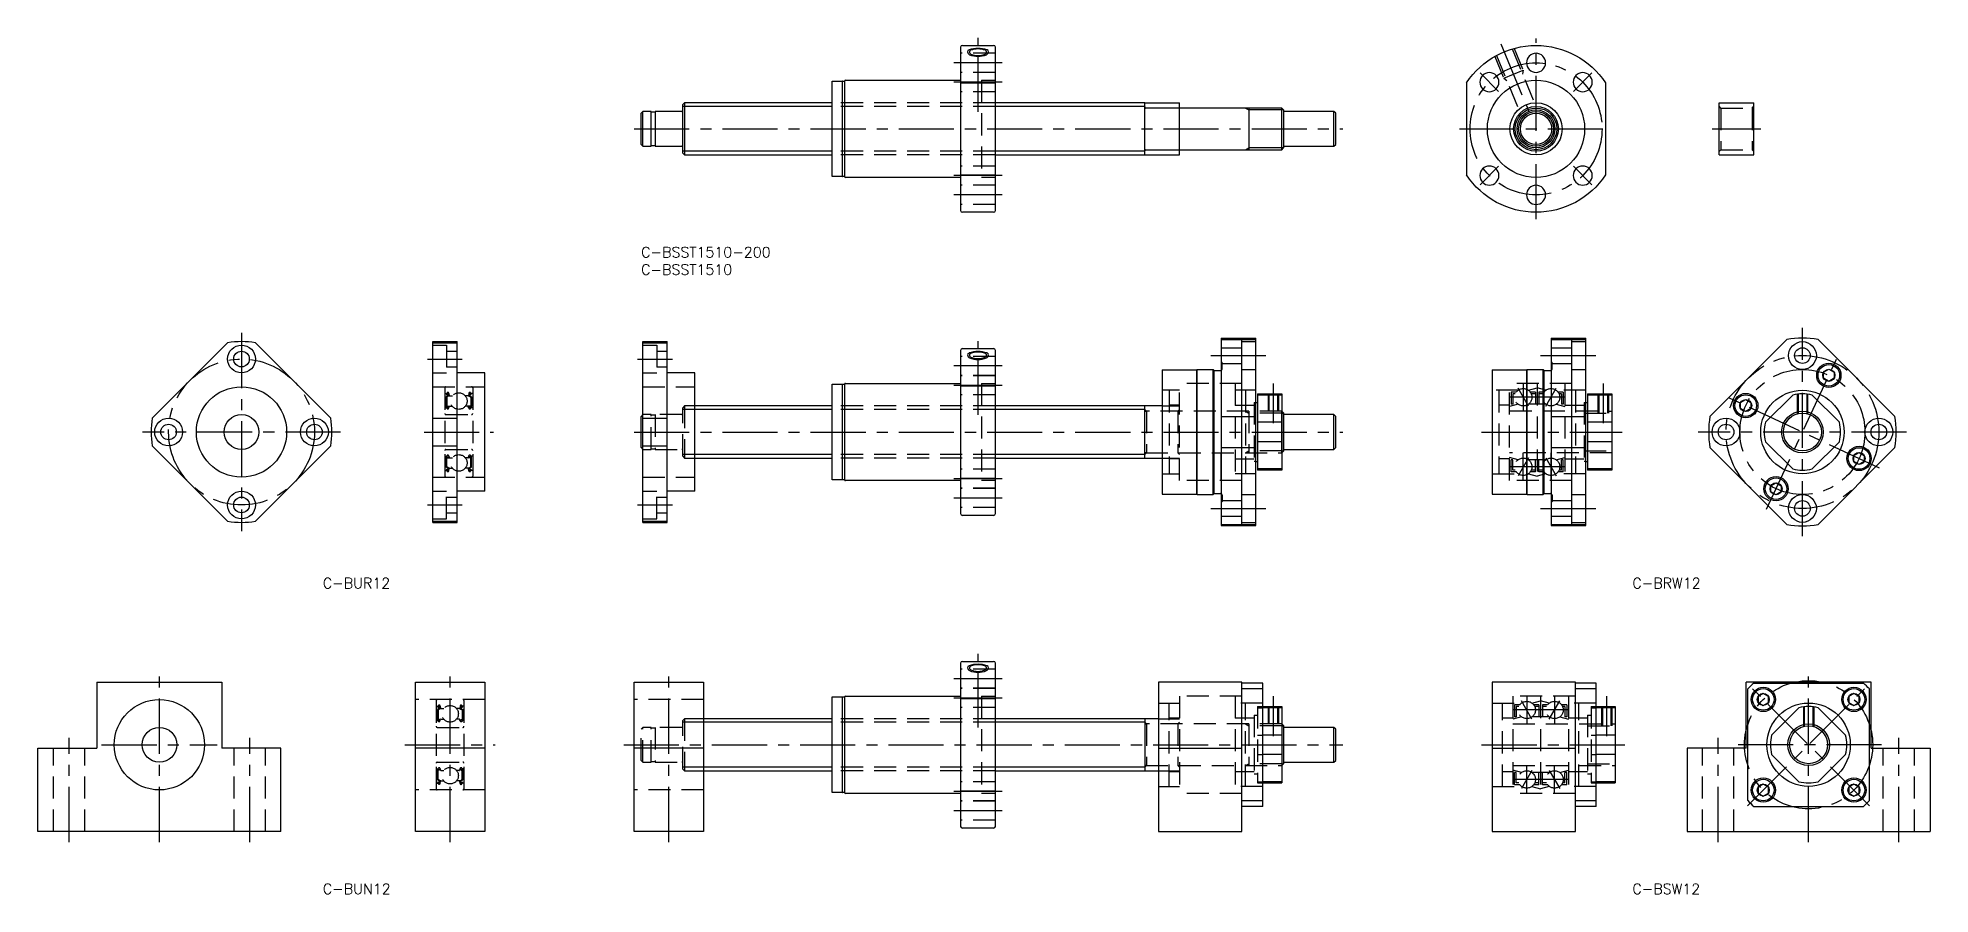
# Model space of a CAD drawing. Extents: x -174 to 371, y -186 to 60.
import ezdxf

# ---------------------------------------------------------------- set-up
doc = ezdxf.new("R2010")
doc.units = 0
doc.header["$LTSCALE"] = 0.5
for name, pattern in [('CENTER', [50.8, 31.75, -6.35, 6.35, -6.35]), ('DASHED', [19.05, 12.7, -6.35]), ('PHANTOM', [63.5, 31.75, -6.35, 6.35, -6.35, 6.35, -6.35])]:
    doc.linetypes.add(name, pattern=pattern)
for name, color, linetype in [('MSM_CENTER', 1, 'CENTER'), ('MSM_CONTINUOUS', 7, 'CONTINUOUS'), ('MSM_DASHED', 4, 'DASHED'), ('MSM_IMAGINARY', 6, 'PHANTOM'), ('MSM_NARROW', 5, 'CONTINUOUS'), ('MSM_PART_NUMBER', 7, 'CONTINUOUS')]:
    doc.layers.add(name, color=color, linetype=linetype)
doc.styles.get("Standard").update_dxf_attribs({"font": 'txt.shx', "height": 3, "bigfont": 'bigfont.shx'})

# ---------------------------------------------------------------- blocks, each defined once
blk = doc.blocks.new('*U49')
at = {"layer": 'MSM_PART_NUMBER'}
blk.add_text('C-BSST1510-200', height=3, dxfattribs=at).set_placement((0, -3))
blk = doc.blocks.new('*U50')
at = {"layer": 'MSM_PART_NUMBER'}
blk.add_text('C-BSST1510', height=3, dxfattribs=at).set_placement((0, -8))
blk = doc.blocks.new('*U51')
at = {"layer": 'MSM_PART_NUMBER'}
blk.add_text('C-BUN12', height=3, dxfattribs=at).set_placement((-91.66, -186.23))
blk = doc.blocks.new('*U52')
at = {"layer": 'MSM_PART_NUMBER'}
blk.add_text('C-BUR12', height=3, dxfattribs=at).set_placement((-91.66, -98.24))
blk = doc.blocks.new('*U53')
at = {"layer": 'MSM_PART_NUMBER'}
blk.add_text('C-BSW12', height=3, dxfattribs=at).set_placement((285.4, -186.23))
blk = doc.blocks.new('*U54')
at = {"layer": 'MSM_PART_NUMBER'}
blk.add_text('C-BRW12', height=3, dxfattribs=at).set_placement((285.4, -98.24))

msp = doc.modelspace()

# ---------------------------------------------------------------- linework, layer by layer
at = {"layer": 'MSM_CENTER'}
for p, q in [((97, 38.93), (97, 60.19)), ((257.67, 8), (257.67, 60)), ((247.53, 58.48), (255.57, 39.08)), ((104, 53), (90, 53)), ((246.89, 44.78), (241.59, 50.09)), ((268.46, 44.78), (273.76, 50.09)), ((104, 47.44), (90, 47.44)), ((-2, 34), (202, 34)), ((235.67, 34), (279.67, 34)), ((308.39, 34), (322.39, 34)), ((246.89, 23.22), (241.59, 17.91)), ((268.46, 23.22), (273.76, 17.91)), ((104, 20.56), (90, 20.56)), ((104, 15), (90, 15)), ((-115.06, -24.74), (-115.06, -81.74)), ((97, -48.31), (97, -27.05)), ((334.38, -83.24), (334.38, -23.24)), ((-61.5, -32.24), (-51.5, -32.24)), ((-1, -32.24), (9, -32.24)), ((164, -31.24), (180, -31.24)), ((259, -31.24), (275, -31.24)), ((324.02, -75.45), (344.73, -31.04)), ((104, -34.24), (90, -34.24)), ((104, -39.81), (90, -39.81)), ((167, -39.24), (167, -47.24)), ((182, -39.24), (182, -50.74)), ((266, -43.24), (250, -43.24)), ((255.5, -45.84), (252.5, -40.64)), ((254, -39.24), (254, -47.24)), ((260.5, -45.84), (263.5, -40.64)), ((262, -39.24), (262, -47.24)), ((277, -39.24), (277, -50.74)), ((356.58, -63.6), (312.17, -42.89)), ((-86.56, -53.24), (-143.56, -53.24)), ((-62.5, -53.24), (-42.5, -53.24)), ((-2, -53.24), (202, -53.24)), ((242, -53.24), (282.5, -53.24)), ((364.38, -53.24), (304.38, -53.24)), ((167, -67.24), (167, -59.24)), ((254, -67.24), (254, -59.24)), ((262, -67.24), (262, -59.24)), ((266, -63.24), (250, -63.24)), ((255.5, -60.64), (252.5, -65.84)), ((260.5, -60.64), (263.5, -65.84)), ((104, -66.68), (90, -66.68)), ((-61.5, -74.24), (-51.5, -74.24)), ((-1, -74.24), (9, -74.24)), ((104, -72.24), (90, -72.24)), ((164, -75.24), (180, -75.24)), ((259, -75.24), (275, -75.24)), ((97, -138.31), (97, -117.05)), ((-138.7, -171.24), (-138.7, -122.24)), ((-55, -171.24), (-55, -122.24)), ((8, -171.24), (8, -122.24)), ((104, -124.24), (90, -124.24)), ((336.15, -171.24), (336.15, -122.24)), ((104, -129.81), (90, -129.81)), ((182, -129.24), (182, -140.74)), ((256.5, -135.84), (253.5, -130.64)), ((255, -129.24), (255, -137.24)), ((261.5, -135.84), (264.5, -130.64)), ((263, -129.24), (263, -137.24)), ((278, -129.24), (278, -140.74)), ((318.59, -160.81), (353.72, -125.68)), ((353.72, -160.81), (318.59, -125.68)), ((267, -133.24), (251, -133.24)), ((-164.7, -171.24), (-164.7, -141.24)), ((-112.7, -171.24), (-112.7, -141.24)), ((310.15, -171.24), (310.15, -141.24)), ((362.15, -171.24), (362.15, -141.24)), ((-155.35, -143.24), (-122.05, -143.24)), ((-68, -143.24), (-42, -143.24)), ((-5, -143.24), (202, -143.24)), ((242, -143.24), (283.5, -143.24)), ((357.15, -143.24), (315.15, -143.24)), ((256.5, -150.64), (253.5, -155.84)), ((255, -157.24), (255, -149.24)), ((261.5, -150.64), (264.5, -155.84)), ((263, -157.24), (263, -149.24)), ((104, -156.68), (90, -156.68)), ((267, -153.24), (251, -153.24)), ((104, -162.24), (90, -162.24))]:
    msp.add_line(p, q, dxfattribs=at)
for centre, radius in [((257.67, 34), 19), ((-115.06, -53.24), 21), ((334.38, -53.24), 22), ((334.38, -53.24), 18), ((336.15, -143.24), 18.45)]:
    msp.add_circle(centre, radius, dxfattribs=at)
at = {"layer": 'MSM_CONTINUOUS'}
for p, q in [((92, 57.5), (92, 10.5)), ((92.5, 58), (101.5, 58)), ((102, 10.5), (102, 57.5)), ((55, 47.75), (57.85, 47.75)), ((55, 20.25), (55, 47.75)), ((58, 20.25), (58, 47.75)), ((58, 47.75), (58.55, 47.75)), ((58.55, 47.75), (58.55, 20.25)), ((58.85, 48), (92, 48)), ((92, 47.27), (102, 47.27)), ((237.67, 47.27), (237.67, 20.73)), ((277.67, 47.27), (277.67, 20.73)), ((0.5, 39), (0, 38.5)), ((0, 29.5), (0, 38.5)), ((2.85, 39), (0.5, 39)), ((0.5, 29), (0.5, 39)), ((2.85, 29), (2.85, 39)), ((4, 38.8), (2.85, 38.8)), ((11.7, 39), (4, 39)), ((4, 39), (4, 29)), ((12.5, 41.5), (12, 41)), ((12, 27), (12, 41)), ((12.5, 41.5), (12.5, 26.5)), ((55, 41.5), (12.5, 41.5)), ((145, 41.5), (102, 41.5)), ((145, 26.5), (145, 41.5)), ((184.5, 40), (145.3, 40)), ((175, 40), (175, 28)), ((185, 39.5), (184.5, 40)), ((184.5, 28), (184.5, 40)), ((185, 39.5), (185, 28.5)), ((199.5, 39), (185, 39)), ((200, 38.5), (199.5, 39)), ((199.5, 29), (199.5, 39)), ((200, 29.5), (200, 38.5)), ((310.39, 26.5), (310.39, 41.5)), ((310.39, 41.5), (320.39, 41.5)), ((320.39, 26.5), (320.39, 41.5)), ((0, 29.5), (0.5, 29)), ((0.5, 29), (2.85, 29)), ((2.85, 29.2), (4, 29.2)), ((4, 29), (11.7, 29)), ((145.3, 28), (184.5, 28)), ((184.5, 28), (185, 28.5)), ((185, 29), (199.5, 29)), ((199.5, 29), (200, 29.5)), ((12, 27), (12.5, 26.5)), ((12.5, 26.5), (55, 26.5)), ((102, 26.5), (145, 26.5)), ((310.39, 26.5), (320.39, 26.5)), ((57.85, 20.25), (55, 20.25)), ((58.55, 20.25), (58, 20.25)), ((92, 20), (58.85, 20)), ((92, 20.73), (102, 20.73)), ((101.5, 10), (92.5, 10)), ((-60, -79.24), (-60, -27.24)), ((-60, -27.24), (-53, -27.24)), ((-53, -79.24), (-53, -27.24)), ((0.5, -79.24), (0.5, -27.24)), ((0.5, -27.24), (7.5, -27.24)), ((7.5, -79.24), (7.5, -27.24)), ((167, -26.24), (177, -26.24)), ((167, -26.24), (167, -80.14)), ((167, -26.62), (177, -26.62)), ((173, -80.14), (173, -26.24)), ((177, -80.14), (177, -26.24)), ((262, -26.24), (272, -26.24)), ((262, -26.24), (262, -80.14)), ((262, -26.62), (272, -26.62)), ((268, -80.14), (268, -26.24)), ((272, -80.14), (272, -26.24)), ((307.75, -48.75), (329.89, -26.62)), ((338.86, -26.62), (361, -48.75)), ((-119.07, -27.55), (-140.75, -49.23)), ((-111.05, -27.55), (-89.37, -49.23)), ((-60, -27.55), (-53, -27.55)), ((0.5, -27.55), (7.5, -27.55)), ((92, -29.74), (92, -76.74)), ((92.5, -29.24), (101.5, -29.24)), ((102, -76.74), (102, -29.74)), ((-45, -36.24), (-53, -36.24)), ((-45, -70.24), (-45, -36.24)), ((15.5, -36.24), (7.5, -36.24)), ((15.5, -70.24), (15.5, -36.24)), ((150, -35.39), (160, -35.39)), ((150, -35.39), (150, -71.09)), ((160.15, -35.24), (160, -35.39)), ((160, -71.09), (160, -35.39)), ((160.15, -35.24), (164.7, -35.24)), ((160.15, -71.24), (160.15, -35.24)), ((164.7, -35.24), (165, -35.54)), ((164.7, -71.24), (164.7, -35.24)), ((165, -35.54), (166.8, -35.54)), ((165, -70.94), (165, -35.54)), ((245, -35.39), (255, -35.39)), ((245, -35.39), (245, -71.09)), ((255.15, -35.24), (255, -35.39)), ((255, -71.09), (255, -35.39)), ((255.15, -35.24), (259.7, -35.24)), ((255.15, -71.24), (255.15, -35.24)), ((259.7, -35.24), (260, -35.54)), ((259.7, -71.24), (259.7, -35.24)), ((260, -35.54), (261.8, -35.54)), ((260, -70.94), (260, -35.54)), ((340.48, -36.06), (341.98, -35.2)), ((340.48, -37.79), (340.48, -36.06)), ((341.98, -38.66), (340.48, -37.79)), ((341.98, -35.2), (343.48, -36.06)), ((343.48, -37.79), (341.98, -38.66)), ((343.48, -36.06), (343.48, -37.79)), ((55, -39.49), (57.85, -39.49)), ((55, -66.99), (55, -39.49)), ((58, -66.99), (58, -39.49)), ((58, -39.49), (58.55, -39.49)), ((58.55, -39.49), (58.55, -66.99)), ((58.85, -39.24), (92, -39.24)), ((92, -39.98), (102, -39.98)), ((177.5, -42.24), (184.5, -42.24)), ((177.5, -42.24), (177.5, -64.24)), ((184.5, -42.6), (177.5, -42.6)), ((184.5, -42.24), (184.5, -64.24)), ((272.5, -42.24), (279.5, -42.24)), ((272.5, -42.24), (272.5, -64.24)), ((279.5, -42.6), (272.5, -42.6)), ((279.5, -42.24), (279.5, -64.24)), ((331.58, -42.6), (323.74, -50.45)), ((345.02, -50.45), (337.17, -42.6)), ((0.5, -48.24), (0, -48.74)), ((0, -57.74), (0, -48.74)), ((55, -45.74), (15.5, -45.74)), ((150, -45.74), (102, -45.74)), ((145, -60.74), (145, -45.74)), ((167, -48.75), (177, -48.75)), ((177, -44.74), (177.5, -44.74)), ((185, -47.74), (184.5, -47.24)), ((184.5, -59.24), (184.5, -47.24)), ((185, -47.74), (185, -58.74)), ((199.5, -48.24), (185, -48.24)), ((200, -48.74), (199.5, -48.24)), ((199.5, -58.24), (199.5, -48.24)), ((200, -57.74), (200, -48.74)), ((262, -48.75), (272, -48.75)), ((272, -44.74), (272.5, -44.74)), ((316.56, -44.77), (318.06, -43.9)), ((316.56, -46.5), (316.56, -44.77)), ((318.06, -47.37), (316.56, -46.5)), ((318.06, -43.9), (319.56, -44.77)), ((319.56, -46.5), (318.06, -47.37)), ((319.56, -44.77), (319.56, -46.5)), ((-60, -49.23), (-53, -49.23)), ((0.5, -49.23), (7.5, -49.23)), ((184.5, -50.45), (177.5, -50.45)), ((279.5, -50.45), (272.5, -50.45)), ((-140.75, -57.25), (-119.07, -78.93)), ((-89.37, -57.25), (-111.05, -78.93)), ((-60, -57.25), (-53, -57.25)), ((0, -57.74), (0.5, -58.24)), ((0.5, -57.25), (7.5, -57.25)), ((167, -57.73), (177, -57.73)), ((184.5, -56.04), (177.5, -56.04)), ((184.5, -59.24), (185, -58.74)), ((185, -58.24), (199.5, -58.24)), ((199.5, -58.24), (200, -57.74)), ((262, -57.73), (272, -57.73)), ((279.5, -56.04), (272.5, -56.04)), ((329.89, -79.87), (307.75, -57.73)), ((323.74, -56.04), (331.58, -63.88)), ((337.17, -63.88), (345.02, -56.04)), ((361, -57.73), (338.86, -79.87)), ((349.19, -59.98), (350.69, -59.12)), ((350.69, -59.12), (352.19, -59.98)), ((15.5, -60.74), (55, -60.74)), ((102, -60.74), (150, -60.74)), ((177, -61.74), (177.5, -61.74)), ((184.5, -63.88), (177.5, -63.88)), ((184.5, -64.24), (177.5, -64.24)), ((272, -61.74), (272.5, -61.74)), ((279.5, -63.88), (272.5, -63.88)), ((279.5, -64.24), (272.5, -64.24)), ((339.13, -61.92), (339.13, -61.92)), ((341.09, -59.96), (341.09, -59.96)), ((349.19, -61.71), (349.19, -59.98)), ((350.69, -62.58), (349.19, -61.71)), ((352.19, -61.71), (350.69, -62.58)), ((352.19, -59.98), (352.19, -61.71)), ((-45, -70.24), (-53, -70.24)), ((15.5, -70.24), (7.5, -70.24)), ((57.85, -66.99), (55, -66.99)), ((58.55, -66.99), (58, -66.99)), ((92, -67.24), (58.85, -67.24)), ((92, -66.51), (102, -66.51)), ((325.27, -68.69), (326.77, -67.82)), ((325.27, -70.42), (325.27, -68.69)), ((326.77, -71.29), (325.27, -70.42)), ((326.77, -67.82), (328.27, -68.69)), ((328.27, -70.42), (326.77, -71.29)), ((328.27, -68.69), (328.27, -70.42)), ((150, -71.09), (160, -71.09)), ((160.15, -71.24), (160, -71.09)), ((160.15, -71.24), (164.7, -71.24)), ((164.7, -71.24), (165, -70.94)), ((165, -70.94), (166.8, -70.94)), ((245, -71.09), (255, -71.09)), ((255.15, -71.24), (255, -71.09)), ((255.15, -71.24), (259.7, -71.24)), ((259.7, -71.24), (260, -70.94)), ((260, -70.94), (261.8, -70.94)), ((-60, -78.93), (-53, -78.93)), ((-60, -79.24), (-53, -79.24)), ((0.5, -78.93), (7.5, -78.93)), ((0.5, -79.24), (7.5, -79.24)), ((101.5, -77.24), (92.5, -77.24)), ((167, -79.87), (177, -79.87)), ((167, -80.14), (177, -80.14)), ((262, -79.87), (272, -79.87)), ((262, -80.14), (272, -80.14)), ((92, -119.74), (92, -166.74)), ((92.5, -119.24), (101.5, -119.24)), ((102, -166.74), (102, -119.74)), ((-156.7, -125.24), (-156.7, -144.24)), ((-156.7, -125.24), (-120.7, -125.24)), ((-120.7, -125.24), (-120.7, -144.24)), ((-65, -168.24), (-65, -125.24)), ((-65, -125.24), (-45, -125.24)), ((-45, -125.24), (-45, -168.24)), ((-2, -168.24), (-2, -125.24)), ((-2, -125.24), (18, -125.24)), ((18, -125.24), (18, -168.24)), ((149, -125.24), (149, -168.24)), ((173, -125.24), (149, -125.24)), ((173, -168.24), (173, -125.24)), ((245, -125.24), (245, -168.24)), ((269, -125.24), (245, -125.24)), ((269, -168.24), (269, -125.24)), ((318.15, -144.24), (318.15, -125.24)), ((354.15, -125.24), (318.15, -125.24)), ((354.15, -144.24), (354.15, -125.24)), ((55, -129.49), (57.85, -129.49)), ((55, -156.99), (55, -129.49)), ((58, -156.99), (58, -129.49)), ((58, -129.49), (58.55, -129.49)), ((58.55, -129.49), (58.55, -156.99)), ((58.85, -129.24), (92, -129.24)), ((92, -129.98), (102, -129.98)), ((179, -125.49), (173, -125.49)), ((179, -127.19), (173, -127.19)), ((179, -160.99), (179, -125.49)), ((275, -125.49), (269, -125.49)), ((275, -127.19), (269, -127.19)), ((275, -160.99), (275, -125.49)), ((318.65, -159.3), (318.65, -127.19)), ((320.37, -125.49), (351.93, -125.49)), ((323.11, -128.46), (321.61, -129.33)), ((321.61, -129.33), (321.61, -131.06)), ((324.61, -129.33), (323.11, -128.46)), ((324.61, -131.06), (324.61, -129.33)), ((349.2, -128.46), (347.7, -129.33)), ((347.7, -129.33), (347.7, -131.06)), ((350.7, -129.33), (349.2, -128.46)), ((350.7, -131.06), (350.7, -129.33)), ((353.65, -159.3), (353.65, -127.19)), ((55, -135.74), (18, -135.74)), ((149, -135.74), (102, -135.74)), ((145, -135.74), (145, -150.74)), ((179, -132.24), (184.5, -132.24)), ((184.5, -132.6), (179, -132.6)), ((184.5, -132.24), (184.5, -154.24)), ((275, -132.24), (280.5, -132.24)), ((280.5, -132.6), (275, -132.6)), ((280.5, -132.24), (280.5, -154.24)), ((321.61, -131.06), (323.11, -131.93)), ((323.11, -131.93), (324.61, -131.06)), ((333.36, -132.6), (325.51, -140.45)), ((346.79, -140.45), (338.95, -132.6)), ((347.7, -131.06), (349.2, -131.93)), ((349.2, -131.93), (350.7, -131.06)), ((184.5, -140.45), (179, -140.45)), ((185, -137.74), (184.5, -137.24)), ((185, -137.74), (185, -148.74)), ((199.5, -138.24), (185, -138.24)), ((200, -138.74), (199.5, -138.24)), ((199.5, -148.24), (199.5, -138.24)), ((200, -147.74), (200, -138.74)), ((280.5, -140.45), (275, -140.45)), ((-173.7, -168.24), (-173.7, -144.24)), ((-103.7, -168.24), (-103.7, -144.24)), ((-45, -144.24), (-65, -144.24)), ((18, -144.24), (-2, -144.24)), ((149, -144.24), (173, -144.24)), ((184.5, -146.04), (179, -146.04)), ((245, -144.24), (269, -144.24)), ((280.5, -146.04), (275, -146.04)), ((301.15, -144.24), (301.15, -168.24)), ((318.15, -144.24), (301.15, -144.24)), ((325.51, -146.04), (333.36, -153.88)), ((338.95, -153.88), (346.79, -146.04)), ((354.15, -144.24), (371.15, -144.24)), ((371.15, -144.24), (371.15, -168.24)), ((18, -150.74), (55, -150.74)), ((102, -150.74), (149, -150.74)), ((184.5, -149.24), (185, -148.74)), ((185, -148.24), (199.5, -148.24)), ((199.5, -148.24), (200, -147.74)), ((57.85, -156.99), (55, -156.99)), ((58.55, -156.99), (58, -156.99)), ((92, -157.24), (58.85, -157.24)), ((92, -156.51), (102, -156.51)), ((184.5, -153.88), (179, -153.88)), ((179, -154.24), (184.5, -154.24)), ((280.5, -153.88), (275, -153.88)), ((275, -154.24), (280.5, -154.24)), ((323.11, -154.56), (321.61, -155.42)), ((321.61, -155.42), (321.61, -157.15)), ((321.61, -157.15), (323.11, -158.02)), ((324.61, -155.42), (323.11, -154.56)), ((323.11, -158.02), (324.61, -157.15)), ((324.61, -157.15), (324.61, -155.42)), ((349.2, -154.56), (347.7, -155.42)), ((347.7, -155.42), (347.7, -157.15)), ((347.7, -157.15), (349.2, -158.02)), ((350.7, -155.42), (349.2, -154.56)), ((349.2, -158.02), (350.7, -157.15)), ((350.7, -157.15), (350.7, -155.42)), ((173, -159.3), (179, -159.3)), ((179, -160.99), (173, -160.99)), ((269, -159.3), (275, -159.3)), ((275, -160.99), (269, -160.99)), ((320.37, -160.99), (351.93, -160.99)), ((-103.7, -168.24), (-173.7, -168.24)), ((-45, -168.24), (-65, -168.24)), ((18, -168.24), (-2, -168.24)), ((101.5, -167.24), (92.5, -167.24)), ((149, -168.24), (173, -168.24)), ((245, -168.24), (269, -168.24)), ((301.15, -168.24), (371.15, -168.24))]:
    msp.add_line(p, q, dxfattribs=at)
for points in [[(-173.7, -144.24), (-156.7, -144.24)], [(-103.7, -144.24), (-120.7, -144.24)]]:
    msp.add_lwpolyline(points, dxfattribs=at)
at = {"layer": 'MSM_CONTINUOUS', "extrusion": (0, 0, -1)}
for centre in [(-257.67, 53), (-244.24, 47.44), (-271.11, 47.44), (-244.24, 20.56), (-271.11, 20.56), (-257.67, 15)]:
    msp.add_circle(centre, 2.75, dxfattribs=at)
at = {"layer": 'MSM_CONTINUOUS'}
for centre, radius in [((257.67, 34), 14), ((257.67, 34), 7.5), ((257.67, 34), 6), ((257.67, 34), 5), ((257.67, 34), 4.5), ((334.38, -31.24), 4), ((-115.06, -32.24), 4), ((-115.06, -32.24), 2.25), ((334.38, -31.24), 2.25), ((341.98, -36.93), 3.5), ((341.98, -36.93), 3.1), ((341.98, -36.93), 1.73), ((-115.06, -53.24), 13), ((318.06, -45.63), 3.5), ((318.06, -45.63), 3.1), ((334.38, -53.24), 12), ((-115.06, -53.24), 5), ((318.06, -45.63), 1.73), ((334.38, -53.24), 5.46), ((-136.06, -53.24), 4), ((-136.06, -53.24), 2.25), ((-94.06, -53.24), 4), ((-94.06, -53.24), 2.25), ((312.38, -53.24), 4), ((312.38, -53.24), 2.25), ((356.38, -53.24), 4), ((356.38, -53.24), 2.25), ((350.69, -60.85), 3.5), ((350.69, -60.85), 3.1), ((350.69, -60.85), 1.73), ((-115.06, -74.24), 4), ((326.77, -69.56), 3.5), ((326.77, -69.56), 3.1), ((326.77, -69.56), 1.73), ((-115.06, -74.24), 2.25), ((334.38, -75.24), 4), ((334.38, -75.24), 2.25), ((-138.7, -143.24), 13), ((323.11, -130.2), 3.5), ((323.11, -130.2), 3.1), ((323.11, -130.2), 1.73), ((349.2, -130.2), 3.5), ((349.2, -130.2), 3.1), ((349.2, -130.2), 1.73), ((336.15, -143.24), 12), ((-138.7, -143.24), 5), ((336.15, -143.24), 5.46), ((323.11, -156.29), 3.5), ((323.11, -156.29), 3.1), ((323.11, -156.29), 1.73), ((349.2, -156.29), 3.5), ((349.2, -156.29), 3.1), ((349.2, -156.29), 1.73)]:
    msp.add_circle(centre, radius, dxfattribs=at)
for centre, radius, start, end in [((92.5, 57.5), 0.5, 90, 180), ((95.04, 56.17), 0.497, 108.9266, 180), ((95.25, 56.17), 0.709, 180, 247.472), ((97, 50.45), 6.54, 71.0734, 108.9266), ((97, 60.39), 5.28, 247.472, 292.528), ((98.75, 56.17), 0.709, 292.528, 0), ((98.96, 56.17), 0.497, 360, 71.0734), ((101.5, 57.5), 0.5, 0, 90), ((57.85, 47.6), 0.15, 0, 90), ((58.85, 47.7), 0.3, 90, 180), ((11.7, 39.3), 0.3, 270, 0), ((145.3, 40.3), 0.3, 180, 270), ((11.7, 28.7), 0.3, 0, 90), ((145.3, 27.7), 0.3, 90, 180), ((57.85, 20.4), 0.15, 270, 0), ((58.85, 20.3), 0.3, 180, 270), ((92.5, 10.5), 0.5, 180, 270), ((101.5, 10.5), 0.5, 270, 0), ((-115.06, -53.24), 26, 81.1289, 98.8711), ((334.38, -53.24), 27, 80.4309, 99.5691), ((92.5, -29.74), 0.5, 90, 180), ((95.04, -31.07), 0.497, 108.9266, 180), ((95.25, -31.07), 0.709, 180, 247.472), ((97, -36.79), 6.54, 71.0734, 108.9266), ((97, -26.85), 5.28, 247.472, 292.528), ((98.75, -31.07), 0.709, 292.528, 0), ((98.96, -31.07), 0.497, 360, 71.0734), ((101.5, -29.74), 0.5, 0, 90), ((166.8, -35.04), 0.5, 270, 293.5782), ((261.8, -35.04), 0.5, 270, 293.5782), ((57.85, -39.64), 0.15, 0, 90), ((58.85, -39.54), 0.3, 90, 180), ((334.38, -53.24), 11, 75.2726, 104.7274), ((334.38, -53.24), 27, 170.4309, 189.5691), ((334.38, -53.24), 27, 350.4309, 9.5691), ((-115.06, -53.24), 26, 171.1289, 188.8711), ((-115.06, -53.24), 26, 351.1289, 8.8711), ((334.38, -53.24), 11, 165.2726, 194.7274), ((334.38, -53.24), 11, 345.2726, 14.7274), ((334.38, -53.24), 11, 255.2726, 284.7274), ((57.85, -66.84), 0.15, 270, 0), ((58.85, -66.94), 0.3, 180, 270), ((166.8, -71.44), 0.5, 66.4218, 90), ((261.8, -71.44), 0.5, 66.4218, 90), ((-115.06, -53.24), 26, 261.1289, 278.8711), ((92.5, -76.74), 0.5, 180, 270), ((101.5, -76.74), 0.5, 270, 0), ((334.38, -53.24), 27, 260.4309, 279.5691), ((92.5, -119.74), 0.5, 90, 180), ((101.5, -119.74), 0.5, 0, 90), ((95.04, -121.07), 0.497, 108.9266, 180), ((95.25, -121.07), 0.709, 180, 247.472), ((97, -126.79), 6.54, 71.0734, 108.9266), ((97, -116.85), 5.28, 247.472, 292.528), ((98.75, -121.07), 0.709, 292.528, 0), ((98.96, -121.07), 0.497, 360, 71.0734), ((57.85, -129.64), 0.15, 0, 90), ((58.85, -129.54), 0.3, 90, 180), ((336.15, -143.24), 23.75, 131.6371, 137.4631), ((336.15, -143.24), 23.75, 42.5369, 48.3629), ((336.15, -143.24), 11, 75.2726, 104.7274), ((336.15, -143.24), 11, 165.2726, 194.7274), ((336.15, -143.24), 11, 345.2726, 14.7274), ((57.85, -156.84), 0.15, 270, 0), ((58.85, -156.94), 0.3, 180, 270), ((336.15, -143.24), 11, 255.2726, 284.7274), ((336.15, -143.24), 23.75, 222.5369, 228.3629), ((336.15, -143.24), 23.75, 311.6371, 317.4631), ((92.5, -166.74), 0.5, 180, 270), ((101.5, -166.74), 0.5, 270, 0)]:
    msp.add_arc(centre, radius, start, end, dxfattribs=at)
at = {"layer": 'MSM_CONTINUOUS', "extrusion": (0, 0, -1)}
for start, end in [(33.5573, 146.4427), (213.5573, 326.4427)]:
    msp.add_arc((-257.67, 34), 24, start, end, dxfattribs=at)
at = {"layer": 'MSM_DASHED'}
for p, q in [((102, 55.75), (92, 55.75)), ((245.79, 54.85), (248.4, 48.56)), ((246.26, 55.12), (252.69, 39.61)), ((250.81, 57), (257.23, 41.49)), ((251.33, 57.15), (253.94, 50.85)), ((102, 50.25), (92, 50.25)), ((102, 50.19), (92, 50.19)), ((248.4, 48.56), (253.94, 50.85)), ((253.94, 50.85), (253.8, 49.78)), ((102, 44.69), (92, 44.69)), ((98, 48), (102, 48)), ((98, 48), (98, 20)), ((248.4, 48.56), (249.25, 47.9)), ((102, 41.5), (55, 41.5)), ((102, 40.45), (55, 40.45)), ((310.89, 40), (310.39, 40.5)), ((310.89, 40), (319.89, 40)), ((310.89, 40), (310.89, 28)), ((319.89, 40), (320.39, 40.5)), ((319.89, 40), (319.89, 28)), ((102, 27.55), (55, 27.55)), ((310.89, 28), (310.39, 27.5)), ((310.89, 28), (319.89, 28)), ((319.89, 28), (320.39, 27.5)), ((102, 26.5), (55, 26.5)), ((102, 23.31), (92, 23.31)), ((102, 17.81), (92, 17.81)), ((102, 17.75), (92, 17.75)), ((102, 20), (98, 20)), ((102, 12.25), (92, 12.25)), ((173, -27.24), (177, -27.24)), ((268, -27.24), (272, -27.24)), ((-60, -28.24), (-56, -28.24)), ((-56, -28.24), (-56, -36.24)), ((-56, -29.99), (-53, -29.99)), ((0.5, -28.24), (4.5, -28.24)), ((4.5, -28.24), (4.5, -36.24)), ((4.5, -29.99), (7.5, -29.99)), ((102, -31.49), (92, -31.49)), ((167, -28.99), (173, -28.99)), ((262, -28.99), (268, -28.99)), ((-60, -36.24), (-56, -36.24)), ((-56, -34.49), (-53, -34.49)), ((0.5, -36.24), (4.5, -36.24)), ((4.5, -34.49), (7.5, -34.49)), ((102, -36.99), (92, -36.99)), ((102, -37.06), (92, -37.06)), ((167, -32.94), (167.3, -33.24)), ((167.3, -35.04), (167.3, -33.24)), ((167.3, -33.49), (173, -33.49)), ((173, -35.24), (177, -35.24)), ((262, -32.94), (262.3, -33.24)), ((262.3, -35.04), (262.3, -33.24)), ((262.3, -33.49), (268, -33.49)), ((268, -35.24), (272, -35.24)), ((-60, -40.24), (-45, -40.24)), ((-56.5, -40.54), (-56.5, -65.94)), ((-56.4, -42.14), (-56.04, -42.14)), ((-55.52, -42.74), (-56.17, -43.12)), ((-56.17, -43.12), (-56.17, -45.94)), ((-56.05, -42.16), (-55.88, -41.95)), ((-55.9, -42.57), (-56.04, -42.43)), ((-55.32, -42.86), (-55.97, -43.23)), ((-55.97, -43.23), (-55.97, -45.94)), ((-55.9, -42.28), (-55.73, -42.08)), ((-55.76, -42.42), (-55.9, -42.28)), ((-55.9, -42.57), (-55.76, -42.42)), ((-55.55, -42.14), (-55.52, -42.74)), ((-55.35, -42.12), (-55.3, -42.75)), ((-55.32, -42.5), (-55.32, -42.86)), ((-55.2, -42.84), (-54.35, -42.84)), ((-49.8, -42.84), (-50.65, -42.84)), ((-49.65, -42.12), (-49.7, -42.75)), ((-49.68, -42.5), (-49.68, -42.86)), ((-49.68, -42.86), (-49.03, -43.23)), ((-49.45, -42.14), (-49.48, -42.74)), ((-49.48, -42.74), (-48.83, -43.12)), ((-49.1, -42.28), (-49.27, -42.08)), ((-49.24, -42.42), (-49.1, -42.28)), ((-49.1, -42.57), (-49.24, -42.42)), ((-48.95, -42.16), (-49.12, -41.95)), ((-49.1, -42.57), (-48.96, -42.43)), ((-49.03, -43.23), (-49.03, -45.94)), ((-48.6, -42.14), (-48.96, -42.14)), ((-48.83, -43.12), (-48.83, -45.94)), ((-48.5, -40.54), (-48.5, -65.94)), ((0.5, -40.24), (15.5, -40.24)), ((102, -42.56), (92, -42.56)), ((98, -39.24), (102, -39.24)), ((98, -39.24), (98, -67.24)), ((155, -41.24), (150, -41.24)), ((152, -41.24), (152, -65.24)), ((173, -39.24), (155, -39.24)), ((155, -67.24), (155, -39.24)), ((171, -39.24), (171, -67.24)), ((177, -41.24), (171, -41.24)), ((174, -41.24), (174, -65.24)), ((180.5, -42.24), (180.5, -47.24)), ((180.77, -42.24), (180.77, -47.24)), ((183.23, -42.24), (183.23, -47.24)), ((183.5, -42.24), (183.5, -47.24)), ((252.5, -41.24), (245, -41.24)), ((247, -41.24), (247, -65.24)), ((268, -39.24), (250, -39.24)), ((250, -67.24), (250, -39.24)), ((250.5, -41.74), (250.5, -45.24)), ((252, -41.74), (250.5, -41.74)), ((251, -42.24), (251, -45.24)), ((251.71, -42.24), (251, -42.24)), ((255.5, -41.24), (258, -40.57)), ((257.5, -41.74), (256, -41.74)), ((257.5, -42.24), (256.29, -42.24)), ((257.5, -41.74), (257.5, -45.24)), ((258, -39.24), (258, -67.24)), ((260.5, -41.24), (258, -40.57)), ((258.5, -41.74), (258.5, -45.24)), ((260, -41.74), (258.5, -41.74)), ((259.71, -42.24), (258.5, -42.24)), ((272, -41.24), (263.5, -41.24)), ((265.5, -41.74), (264, -41.74)), ((265, -42.24), (264.29, -42.24)), ((265, -42.24), (265, -45.24)), ((265.5, -41.74), (265.5, -45.24)), ((266, -39.24), (266, -67.24)), ((269, -41.24), (269, -65.24)), ((275.5, -42.24), (275.5, -47.78)), ((275.77, -42.24), (275.77, -47.78)), ((278.23, -42.24), (278.23, -47.78)), ((278.5, -42.24), (278.5, -47.78)), ((332.88, -42.34), (332.88, -47.99)), ((333.15, -42.31), (333.15, -47.92)), ((335.61, -42.31), (335.61, -47.92)), ((335.88, -42.34), (335.88, -47.99)), ((-56.4, -46.29), (-56.05, -46.29)), ((-56.2, -48.24), (-48.8, -48.24)), ((-56.05, -46.29), (-55.86, -46.52)), ((-55.97, -45.84), (-54.35, -45.84)), ((-55.57, -45.94), (-55.97, -45.94)), ((-55.97, -46.14), (-55.57, -46.14)), ((-55.71, -46.59), (-55.61, -46.59)), ((-55.57, -46.14), (-55.57, -45.94)), ((-55.42, -46.46), (-55.22, -45.91)), ((-49.03, -45.84), (-50.65, -45.84)), ((-49.58, -46.46), (-49.78, -45.91)), ((-49.43, -45.94), (-49.03, -45.94)), ((-49.43, -46.14), (-49.43, -45.94)), ((-49.03, -46.14), (-49.43, -46.14)), ((-49.29, -46.59), (-49.39, -46.59)), ((-48.95, -46.29), (-49.14, -46.52)), ((-48.6, -46.29), (-48.95, -46.29)), ((2.85, -48.24), (0.5, -48.24)), ((2.85, -58.24), (2.85, -48.24)), ((4, -48.44), (2.85, -48.44)), ((11.7, -48.24), (4, -48.24)), ((4, -48.24), (4, -58.24)), ((12.5, -45.74), (12, -46.24)), ((12, -60.24), (12, -46.24)), ((15.5, -46.79), (12, -46.79)), ((12.5, -45.74), (12.5, -60.74)), ((15.5, -45.74), (12.5, -45.74)), ((102, -45.74), (55, -45.74)), ((102, -46.79), (55, -46.79)), ((145.5, -47.24), (145, -46.74)), ((184.5, -47.24), (145.3, -47.24)), ((145.5, -47.24), (145.5, -59.24)), ((150, -45.74), (155, -45.74)), ((155, -45.49), (152, -45.49)), ((154.5, -47.24), (155, -46.74)), ((154.5, -47.24), (154.5, -59.24)), ((171, -45.49), (176.5, -45.49)), ((174.06, -47.24), (175, -47.78)), ((175, -47.24), (175, -59.24)), ((184.5, -47.78), (175, -47.78)), ((176.5, -44.74), (176.5, -61.74)), ((176.5, -44.74), (177, -44.74)), ((250, -45.49), (247, -45.49)), ((252.5, -45.24), (250, -45.91)), ((275.5, -47.24), (250, -47.24)), ((251, -45.24), (250.5, -45.24)), ((260.5, -45.24), (255.5, -45.24)), ((263.5, -45.24), (266, -45.91)), ((265.5, -45.24), (265, -45.24)), ((266, -45.49), (271.5, -45.49)), ((271.5, -44.74), (271.5, -61.74)), ((271.5, -44.74), (272, -44.74)), ((271.5, -47.78), (279.5, -47.78)), ((278.5, -47.24), (279.5, -47.24)), ((-56.2, -58.24), (-48.8, -58.24)), ((-55.71, -59.89), (-55.61, -59.89)), ((-49.29, -59.89), (-49.39, -59.89)), ((0.5, -58.24), (2.85, -58.24)), ((2.85, -58.04), (4, -58.04)), ((4, -58.24), (11.7, -58.24)), ((15.5, -59.69), (12, -59.69)), ((102, -59.69), (55, -59.69)), ((145.5, -59.24), (145, -59.74)), ((145.3, -59.24), (184.5, -59.24)), ((154.5, -59.24), (155, -59.74)), ((174.06, -59.24), (175, -58.7)), ((184.5, -58.7), (175, -58.7)), ((279.5, -59.24), (250, -59.24)), ((271.5, -58.7), (279.5, -58.7)), ((-56.4, -60.19), (-56.05, -60.19)), ((-56.4, -64.34), (-56.04, -64.34)), ((-56.17, -63.37), (-56.17, -60.54)), ((-55.52, -63.74), (-56.17, -63.37)), ((-56.05, -60.19), (-55.86, -59.96)), ((-56.05, -64.33), (-55.88, -64.53)), ((-55.9, -63.92), (-56.04, -64.06)), ((-55.97, -60.34), (-55.57, -60.34)), ((-55.57, -60.54), (-55.97, -60.54)), ((-55.97, -63.25), (-55.97, -60.54)), ((-55.97, -60.64), (-54.35, -60.64)), ((-55.32, -63.63), (-55.97, -63.25)), ((-55.9, -63.92), (-55.76, -64.06)), ((-55.76, -64.06), (-55.9, -64.2)), ((-55.9, -64.2), (-55.73, -64.4)), ((-55.57, -60.34), (-55.57, -60.54)), ((-55.55, -64.34), (-55.52, -63.74)), ((-55.42, -60.02), (-55.22, -60.58)), ((-55.35, -64.37), (-55.3, -63.73)), ((-55.32, -63.99), (-55.32, -63.63)), ((-55.2, -63.64), (-54.35, -63.64)), ((-49.03, -60.64), (-50.65, -60.64)), ((-49.8, -63.64), (-50.65, -63.64)), ((-49.58, -60.02), (-49.78, -60.58)), ((-49.65, -64.37), (-49.7, -63.73)), ((-49.68, -63.63), (-49.03, -63.25)), ((-49.68, -63.99), (-49.68, -63.63)), ((-49.48, -63.74), (-48.83, -63.37)), ((-49.45, -64.34), (-49.48, -63.74)), ((-49.03, -60.34), (-49.43, -60.34)), ((-49.43, -60.34), (-49.43, -60.54)), ((-49.43, -60.54), (-49.03, -60.54)), ((-49.1, -64.2), (-49.27, -64.4)), ((-49.1, -63.92), (-49.24, -64.06)), ((-49.24, -64.06), (-49.1, -64.2)), ((-48.95, -60.19), (-49.14, -59.96)), ((-48.95, -64.33), (-49.12, -64.53)), ((-49.1, -63.92), (-48.96, -64.06)), ((-49.03, -63.25), (-49.03, -60.54)), ((-48.6, -64.34), (-48.96, -64.34)), ((-48.6, -60.19), (-48.95, -60.19)), ((-48.83, -63.37), (-48.83, -60.54)), ((12, -60.24), (12.5, -60.74)), ((12.5, -60.74), (15.5, -60.74)), ((102, -60.74), (55, -60.74)), ((102, -63.93), (92, -63.93)), ((150, -60.74), (155, -60.74)), ((150, -65.24), (155, -65.24)), ((155, -60.99), (152, -60.99)), ((171, -60.99), (176.5, -60.99)), ((177, -65.24), (171, -65.24)), ((177, -61.74), (176.5, -61.74)), ((245, -65.24), (252.5, -65.24)), ((250, -60.99), (247, -60.99)), ((252.5, -61.24), (250, -60.57)), ((250.5, -64.74), (250.5, -61.24)), ((251, -61.24), (250.5, -61.24)), ((252, -64.74), (250.5, -64.74)), ((251, -64.24), (251, -61.24)), ((251.71, -64.24), (251, -64.24)), ((260.5, -61.24), (255.5, -61.24)), ((255.5, -65.24), (258, -65.91)), ((257.5, -64.74), (256, -64.74)), ((257.5, -64.24), (256.29, -64.24)), ((257.5, -64.74), (257.5, -61.24)), ((260.5, -65.24), (258, -65.91)), ((258.5, -64.74), (258.5, -61.24)), ((259.71, -64.24), (258.5, -64.24)), ((260, -64.74), (258.5, -64.74)), ((263.5, -61.24), (266, -60.57)), ((272, -65.24), (263.5, -65.24)), ((265.5, -64.74), (264, -64.74)), ((265, -64.24), (264.29, -64.24)), ((265, -64.24), (265, -61.24)), ((265.5, -61.24), (265, -61.24)), ((265.5, -64.74), (265.5, -61.24)), ((266, -60.99), (271.5, -60.99)), ((272, -61.74), (271.5, -61.74)), ((-60, -66.24), (-45, -66.24)), ((-60, -70.24), (-56, -70.24)), ((-56, -78.24), (-56, -70.24)), ((-53, -78.24), (-53, -70.24)), ((0.5, -66.24), (15.5, -66.24)), ((0.5, -70.24), (4.5, -70.24)), ((4.5, -78.24), (4.5, -70.24)), ((7.5, -78.24), (7.5, -70.24)), ((102, -69.43), (92, -69.43)), ((102, -69.49), (92, -69.49)), ((102, -67.24), (98, -67.24)), ((173, -67.24), (155, -67.24)), ((268, -67.24), (250, -67.24)), ((-56, -71.99), (-53, -71.99)), ((4.5, -71.99), (7.5, -71.99)), ((102, -74.99), (92, -74.99)), ((167, -73.54), (167.3, -73.24)), ((167.3, -71.44), (167.3, -73.24)), ((167.3, -72.99), (173, -72.99)), ((173, -71.24), (177, -71.24)), ((262, -73.54), (262.3, -73.24)), ((262.3, -71.44), (262.3, -73.24)), ((262.3, -72.99), (268, -72.99)), ((268, -71.24), (272, -71.24)), ((-60, -78.24), (-56, -78.24)), ((-56, -76.49), (-53, -76.49)), ((0.5, -78.24), (4.5, -78.24)), ((4.5, -76.49), (7.5, -76.49)), ((167, -77.49), (173, -77.49)), ((173, -79.24), (177, -79.24)), ((262, -77.49), (268, -77.49)), ((268, -79.24), (272, -79.24)), ((102, -121.49), (92, -121.49)), ((-45, -130.24), (-65, -130.24)), ((-59, -130.54), (-59, -155.94)), ((-51, -130.54), (-51, -155.94)), ((18, -130.24), (-2, -130.24)), ((102, -126.99), (92, -126.99)), ((102, -127.06), (92, -127.06)), ((98, -129.24), (102, -129.24)), ((98, -129.24), (98, -157.24)), ((173, -129.24), (155, -129.24)), ((155, -129.24), (155, -157.24)), ((171, -129.24), (171, -157.24)), ((269, -129.24), (251, -129.24)), ((251, -129.24), (251, -157.24)), ((256.5, -131.24), (259, -130.57)), ((259, -129.24), (259, -157.24)), ((261.5, -131.24), (259, -130.57)), ((267, -129.24), (267, -157.24)), ((-58.9, -132.14), (-58.54, -132.14)), ((-58.02, -132.74), (-58.67, -133.12)), ((-58.67, -133.12), (-58.67, -135.94)), ((-58.55, -132.16), (-58.38, -131.95)), ((-58.4, -132.57), (-58.54, -132.43)), ((-57.82, -132.86), (-58.47, -133.23)), ((-58.47, -133.23), (-58.47, -135.94)), ((-58.07, -135.94), (-58.47, -135.94)), ((-58.47, -136.14), (-58.07, -136.14)), ((-58.4, -132.28), (-58.23, -132.08)), ((-58.26, -132.42), (-58.4, -132.28)), ((-58.4, -132.57), (-58.26, -132.42)), ((-58.07, -136.14), (-58.07, -135.94)), ((-58.05, -132.14), (-58.02, -132.74)), ((-57.92, -136.46), (-57.72, -135.91)), ((-57.85, -132.12), (-57.8, -132.75)), ((-57.82, -132.5), (-57.82, -132.86)), ((-57.7, -132.84), (-56.85, -132.84)), ((-57.63, -135.84), (-56.85, -135.84)), ((-52.3, -132.84), (-53.15, -132.84)), ((-52.37, -135.84), (-53.15, -135.84)), ((-52.08, -136.46), (-52.28, -135.91)), ((-52.15, -132.12), (-52.2, -132.75)), ((-52.18, -132.5), (-52.18, -132.86)), ((-52.18, -132.86), (-51.53, -133.23)), ((-51.95, -132.14), (-51.98, -132.74)), ((-51.98, -132.74), (-51.33, -133.12)), ((-51.93, -135.94), (-51.53, -135.94)), ((-51.93, -136.14), (-51.93, -135.94)), ((-51.53, -136.14), (-51.93, -136.14)), ((-51.6, -132.28), (-51.77, -132.08)), ((-51.74, -132.42), (-51.6, -132.28)), ((-51.6, -132.57), (-51.74, -132.42)), ((-51.45, -132.16), (-51.62, -131.95)), ((-51.6, -132.57), (-51.46, -132.43)), ((-51.53, -133.23), (-51.53, -135.94)), ((-51.1, -132.14), (-51.46, -132.14)), ((-51.33, -133.12), (-51.33, -135.94)), ((12.5, -135.74), (12, -136.24)), ((12.5, -135.74), (12.5, -150.74)), ((18, -135.74), (12.5, -135.74)), ((102, -135.74), (55, -135.74)), ((102, -132.56), (92, -132.56)), ((149, -131.24), (155, -131.24)), ((149, -135.74), (155, -135.74)), ((152, -155.24), (152, -131.24)), ((152, -135.49), (155, -135.49)), ((179, -131.24), (171, -131.24)), ((171, -135.49), (176.5, -135.49)), ((174, -155.24), (174, -131.24)), ((176.5, -134.74), (176.5, -151.74)), ((176.5, -134.74), (177.5, -134.74)), ((177.5, -132.24), (177.5, -154.24)), ((177.5, -132.24), (179, -132.24)), ((177.5, -132.6), (179, -132.6)), ((180.5, -132.24), (180.5, -137.24)), ((180.77, -132.24), (180.77, -137.24)), ((183.23, -132.24), (183.23, -137.24)), ((183.5, -132.24), (183.5, -137.24)), ((245, -131.24), (253.5, -131.24)), ((248, -155.24), (248, -131.24)), ((248, -135.49), (251, -135.49)), ((253.5, -135.24), (251, -135.91)), ((251.5, -131.74), (251.5, -135.24)), ((253, -131.74), (251.5, -131.74)), ((252, -135.24), (251.5, -135.24)), ((252, -132.24), (252, -135.24)), ((252.71, -132.24), (252, -132.24)), ((261.5, -135.24), (256.5, -135.24)), ((258.5, -131.74), (257, -131.74)), ((258.5, -132.24), (257.29, -132.24)), ((258.5, -131.74), (258.5, -135.24)), ((259.5, -131.74), (259.5, -135.24)), ((261, -131.74), (259.5, -131.74)), ((260.71, -132.24), (259.5, -132.24)), ((264.5, -135.24), (267, -135.91)), ((266.5, -131.74), (265, -131.74)), ((266, -132.24), (265.29, -132.24)), ((266, -132.24), (266, -135.24)), ((266.5, -135.24), (266, -135.24)), ((266.5, -131.74), (266.5, -135.24)), ((275, -131.24), (267, -131.24)), ((267, -135.49), (272.5, -135.49)), ((270, -155.24), (270, -131.24)), ((272.5, -134.74), (272.5, -151.74)), ((272.5, -134.74), (273.5, -134.74)), ((273.5, -132.24), (273.5, -154.24)), ((273.5, -132.24), (275, -132.24)), ((273.5, -132.6), (275, -132.6)), ((276.5, -132.24), (276.5, -137.78)), ((276.77, -132.24), (276.77, -137.78)), ((279.23, -132.24), (279.23, -137.78)), ((279.5, -132.24), (279.5, -137.78)), ((334.65, -132.34), (334.65, -137.99)), ((334.92, -132.31), (334.92, -137.92)), ((337.38, -132.31), (337.38, -137.92)), ((337.65, -132.34), (337.65, -137.99)), ((-58.9, -136.29), (-58.55, -136.29)), ((-58.7, -138.24), (-51.3, -138.24)), ((-58.55, -136.29), (-58.36, -136.52)), ((-58.21, -136.59), (-58.11, -136.59)), ((-51.79, -136.59), (-51.89, -136.59)), ((-51.45, -136.29), (-51.64, -136.52)), ((-51.1, -136.29), (-51.45, -136.29)), ((0.5, -138.24), (0, -138.74)), ((0, -147.74), (0, -138.74)), ((2.85, -138.24), (0.5, -138.24)), ((0.5, -148.24), (0.5, -138.24)), ((2.85, -148.24), (2.85, -138.24)), ((4, -138.44), (2.85, -138.44)), ((11.7, -138.24), (4, -138.24)), ((4, -138.24), (4, -148.24)), ((12, -150.24), (12, -136.24)), ((18, -136.79), (12, -136.79)), ((102, -136.79), (55, -136.79)), ((145.5, -137.24), (145, -136.74)), ((184.5, -137.24), (145.3, -137.24)), ((145.5, -137.24), (145.5, -149.24)), ((154.5, -137.24), (155, -136.74)), ((154.5, -137.24), (154.5, -149.24)), ((174.06, -137.24), (175, -137.78)), ((175, -137.24), (175, -149.24)), ((184.5, -137.78), (175, -137.78)), ((177.5, -140.45), (179, -140.45)), ((251, -137.24), (276.5, -137.24)), ((272.5, -137.78), (280.5, -137.78)), ((273.5, -140.45), (275, -140.45)), ((279.5, -137.24), (280.5, -137.24)), ((-169.2, -168.24), (-169.2, -144.24)), ((-160.2, -168.24), (-160.2, -144.24)), ((-117.2, -168.24), (-117.2, -144.24)), ((-108.2, -168.24), (-108.2, -144.24)), ((177.5, -146.04), (179, -146.04)), ((273.5, -146.04), (275, -146.04)), ((305.65, -168.24), (305.65, -144.24)), ((314.65, -168.24), (314.65, -144.24)), ((357.65, -168.24), (357.65, -144.24)), ((366.65, -168.24), (366.65, -144.24)), ((-58.9, -150.19), (-58.55, -150.19)), ((-58.7, -148.24), (-51.3, -148.24)), ((-58.67, -153.37), (-58.67, -150.54)), ((-58.55, -150.19), (-58.36, -149.96)), ((-58.47, -150.34), (-58.07, -150.34)), ((-58.07, -150.54), (-58.47, -150.54)), ((-58.47, -153.25), (-58.47, -150.54)), ((-58.21, -149.89), (-58.11, -149.89)), ((-58.07, -150.34), (-58.07, -150.54)), ((-57.92, -150.02), (-57.72, -150.58)), ((-57.63, -150.64), (-56.85, -150.64)), ((-52.37, -150.64), (-53.15, -150.64)), ((-52.08, -150.02), (-52.28, -150.58)), ((-51.53, -150.34), (-51.93, -150.34)), ((-51.93, -150.34), (-51.93, -150.54)), ((-51.93, -150.54), (-51.53, -150.54)), ((-51.79, -149.89), (-51.89, -149.89)), ((-51.45, -150.19), (-51.64, -149.96)), ((-51.53, -153.25), (-51.53, -150.54)), ((-51.1, -150.19), (-51.45, -150.19)), ((-51.33, -153.37), (-51.33, -150.54)), ((0, -147.74), (0.5, -148.24)), ((0.5, -148.24), (2.85, -148.24)), ((2.85, -148.04), (4, -148.04)), ((4, -148.24), (11.7, -148.24)), ((18, -149.69), (12, -149.69)), ((12, -150.24), (12.5, -150.74)), ((12.5, -150.74), (18, -150.74)), ((102, -149.69), (55, -149.69)), ((102, -150.74), (55, -150.74)), ((145.5, -149.24), (145, -149.74)), ((145.3, -149.24), (184.5, -149.24)), ((149, -150.74), (155, -150.74)), ((152, -150.99), (155, -150.99)), ((154.5, -149.24), (155, -149.74)), ((171, -150.99), (176.5, -150.99)), ((174.06, -149.24), (175, -148.7)), ((184.5, -148.7), (175, -148.7)), ((177.5, -151.74), (176.5, -151.74)), ((248, -150.99), (251, -150.99)), ((251, -149.24), (280.5, -149.24)), ((253.5, -151.24), (251, -150.57)), ((251.5, -154.74), (251.5, -151.24)), ((252, -151.24), (251.5, -151.24)), ((252, -154.24), (252, -151.24)), ((261.5, -151.24), (256.5, -151.24)), ((258.5, -154.74), (258.5, -151.24)), ((259.5, -154.74), (259.5, -151.24)), ((264.5, -151.24), (267, -150.57)), ((266, -154.24), (266, -151.24)), ((266.5, -151.24), (266, -151.24)), ((266.5, -154.74), (266.5, -151.24)), ((267, -150.99), (272.5, -150.99)), ((272.5, -148.7), (280.5, -148.7)), ((273.5, -151.74), (272.5, -151.74)), ((-45, -156.24), (-64.85, -156.24)), ((-58.9, -154.34), (-58.54, -154.34)), ((-58.02, -153.74), (-58.67, -153.37)), ((-58.55, -154.33), (-58.38, -154.53)), ((-58.4, -153.92), (-58.54, -154.06)), ((-57.82, -153.63), (-58.47, -153.25)), ((-58.4, -153.92), (-58.26, -154.06)), ((-58.26, -154.06), (-58.4, -154.2)), ((-58.4, -154.2), (-58.23, -154.4)), ((-58.05, -154.34), (-58.02, -153.74)), ((-57.85, -154.37), (-57.8, -153.73)), ((-57.82, -153.99), (-57.82, -153.63)), ((-57.7, -153.64), (-56.85, -153.64)), ((-52.3, -153.64), (-53.15, -153.64)), ((-52.15, -154.37), (-52.2, -153.73)), ((-52.18, -153.63), (-51.53, -153.25)), ((-52.18, -153.99), (-52.18, -153.63)), ((-51.98, -153.74), (-51.33, -153.37)), ((-51.95, -154.34), (-51.98, -153.74)), ((-51.6, -154.2), (-51.77, -154.4)), ((-51.6, -153.92), (-51.74, -154.06)), ((-51.74, -154.06), (-51.6, -154.2)), ((-51.45, -154.33), (-51.62, -154.53)), ((-51.6, -153.92), (-51.46, -154.06)), ((-51.1, -154.34), (-51.46, -154.34)), ((18, -156.24), (-1.85, -156.24)), ((102, -153.93), (92, -153.93)), ((102, -157.24), (98, -157.24)), ((149, -155.24), (155, -155.24)), ((173, -157.24), (155, -157.24)), ((179, -155.24), (171, -155.24)), ((177.5, -153.88), (179, -153.88)), ((177.5, -154.24), (179, -154.24)), ((245, -155.24), (253.5, -155.24)), ((269, -157.24), (251, -157.24)), ((253, -154.74), (251.5, -154.74)), ((252.71, -154.24), (252, -154.24)), ((256.5, -155.24), (259, -155.91)), ((258.5, -154.74), (257, -154.74)), ((258.5, -154.24), (257.29, -154.24)), ((261.5, -155.24), (259, -155.91)), ((260.71, -154.24), (259.5, -154.24)), ((261, -154.74), (259.5, -154.74)), ((266.5, -154.74), (265, -154.74)), ((266, -154.24), (265.29, -154.24)), ((275, -155.24), (267, -155.24)), ((273.5, -153.88), (275, -153.88)), ((273.5, -154.24), (275, -154.24)), ((102, -159.43), (92, -159.43)), ((102, -159.49), (92, -159.49)), ((102, -164.99), (92, -164.99))]:
    msp.add_line(p, q, dxfattribs=at)
for centre, radius in [((-52.5, -44.34), 2.38), ((254, -43.24), 2.5), ((262, -43.24), 2.5), ((-52.5, -62.14), 2.38), ((254, -63.24), 2.5), ((262, -63.24), 2.5), ((255, -133.24), 2.5), ((263, -133.24), 2.5), ((-55, -134.34), 2.38), ((-55, -152.14), 2.38), ((255, -153.24), 2.5), ((263, -153.24), 2.5)]:
    msp.add_circle(centre, radius, dxfattribs=at)
for centre, radius, start, end in [((166.8, -35.04), 0.5, 293.5782, 0), ((261.8, -35.04), 0.5, 293.5782, 0), ((-56.2, -40.54), 0.3, 90, 180), ((-56.4, -42.04), 0.1, 180, 270), ((-55.9, -42.28), 0.2, 140.137, 225.002), ((-55.65, -42.14), 0.3, 4.9354, 140.137), ((-55.65, -42.15), 0.1, 3.1017, 139.9503), ((-55.2, -42.74), 0.1, 184.9354, 270), ((-49.8, -42.74), 0.1, 270, 355.0646), ((-49.35, -42.14), 0.3, 39.863, 175.0646), ((-49.35, -42.15), 0.1, 40.0497, 176.8983), ((-49.1, -42.28), 0.2, 314.998, 39.863), ((-48.8, -40.54), 0.3, 0, 90), ((-48.6, -42.04), 0.1, 270, 0), ((-56.4, -46.39), 0.1, 90, 180.8103), ((-56.2, -47.94), 0.3, 180, 270), ((-55.97, -45.94), 0.2, 180, 270), ((-55.71, -46.39), 0.2, 219.9762, 270), ((-55.61, -46.39), 0.2, 270, 339.9916), ((-55.13, -45.94), 0.1, 90, 159.9916), ((-49.87, -45.94), 0.1, 20.0084, 90), ((-49.39, -46.39), 0.2, 200.0084, 270), ((-49.29, -46.39), 0.2, 270, 320.0238), ((-49.03, -45.94), 0.2, 270, 0), ((-48.8, -47.94), 0.3, 270, 0), ((-48.6, -46.39), 0.1, 359.1897, 90), ((11.7, -47.94), 0.3, 270, 0), ((145.3, -46.94), 0.3, 180, 270), ((-56.2, -58.54), 0.3, 90, 180), ((-55.71, -60.09), 0.2, 90, 140.0238), ((-55.61, -60.09), 0.2, 20.0084, 90), ((-49.39, -60.09), 0.2, 90, 159.9916), ((-49.29, -60.09), 0.2, 39.9762, 90), ((-48.8, -58.54), 0.3, 0, 90), ((11.7, -58.54), 0.3, 0, 90), ((145.3, -59.54), 0.3, 90, 180), ((-56.4, -60.09), 0.1, 179.1897, 270), ((-56.4, -64.44), 0.1, 90, 180), ((-55.97, -60.54), 0.2, 90, 180), ((-55.9, -64.2), 0.2, 134.998, 219.863), ((-55.65, -64.34), 0.3, 219.863, 355.0646), ((-55.65, -64.34), 0.1, 220.0497, 356.8983), ((-55.2, -63.74), 0.1, 90, 175.0646), ((-55.13, -60.54), 0.1, 200.0084, 270), ((-49.87, -60.54), 0.1, 270, 339.9916), ((-49.8, -63.74), 0.1, 4.9354, 90), ((-49.35, -64.34), 0.3, 184.9354, 320.137), ((-49.35, -64.34), 0.1, 183.1017, 319.9503), ((-49.03, -60.54), 0.2, 0, 90), ((-49.1, -64.2), 0.2, 320.137, 45.002), ((-48.6, -60.09), 0.1, 270, 0.8103), ((-48.6, -64.44), 0.1, 0, 90), ((-56.2, -65.94), 0.3, 180, 270), ((-48.8, -65.94), 0.3, 270, 0), ((166.8, -71.44), 0.5, 360, 66.4218), ((261.8, -71.44), 0.5, 360, 66.4218), ((-58.7, -130.54), 0.3, 90, 180), ((-51.3, -130.54), 0.3, 0, 90), ((-58.9, -132.04), 0.1, 180, 270), ((-58.47, -135.94), 0.2, 180, 270), ((-58.4, -132.28), 0.2, 140.137, 225.002), ((-58.15, -132.14), 0.3, 4.9354, 140.137), ((-58.15, -132.15), 0.1, 3.1017, 139.9503), ((-57.7, -132.74), 0.1, 184.9354, 270), ((-57.63, -135.94), 0.1, 90, 159.9916), ((-52.37, -135.94), 0.1, 20.0084, 90), ((-52.3, -132.74), 0.1, 270, 355.0646), ((-51.85, -132.14), 0.3, 39.863, 175.0646), ((-51.85, -132.15), 0.1, 40.0497, 176.8983), ((-51.53, -135.94), 0.2, 270, 0), ((-51.6, -132.28), 0.2, 314.998, 39.863), ((-51.1, -132.04), 0.1, 270, 0), ((-58.9, -136.39), 0.1, 90, 180.8103), ((-58.7, -137.94), 0.3, 180, 270), ((-58.21, -136.39), 0.2, 219.9762, 270), ((-58.11, -136.39), 0.2, 270, 339.9916), ((-51.89, -136.39), 0.2, 200.0084, 270), ((-51.79, -136.39), 0.2, 270, 320.0238), ((-51.3, -137.94), 0.3, 270, 0), ((-51.1, -136.39), 0.1, 359.1897, 90), ((11.7, -137.94), 0.3, 270, 0), ((145.3, -136.94), 0.3, 180, 270), ((-58.7, -148.54), 0.3, 90, 180), ((-58.9, -150.09), 0.1, 179.1897, 270), ((-58.47, -150.54), 0.2, 90, 180), ((-58.21, -150.09), 0.2, 90, 140.0238), ((-58.11, -150.09), 0.2, 20.0084, 90), ((-57.63, -150.54), 0.1, 200.0084, 270), ((-52.37, -150.54), 0.1, 270, 339.9916), ((-51.89, -150.09), 0.2, 90, 159.9916), ((-51.79, -150.09), 0.2, 39.9762, 90), ((-51.53, -150.54), 0.2, 0, 90), ((-51.3, -148.54), 0.3, 0, 90), ((-51.1, -150.09), 0.1, 270, 0.8103), ((11.7, -148.54), 0.3, 0, 90), ((145.3, -149.54), 0.3, 90, 180), ((-58.9, -154.44), 0.1, 90, 180), ((-58.7, -155.94), 0.3, 180, 270), ((-58.4, -154.2), 0.2, 134.998, 219.863), ((-58.15, -154.34), 0.3, 219.863, 355.0646), ((-58.15, -154.34), 0.1, 220.0497, 356.8983), ((-57.7, -153.74), 0.1, 90, 175.0646), ((-52.3, -153.74), 0.1, 4.9354, 90), ((-51.85, -154.34), 0.3, 184.9354, 320.137), ((-51.85, -154.34), 0.1, 183.1017, 319.9503), ((-51.6, -154.2), 0.2, 320.137, 45.002), ((-51.3, -155.94), 0.3, 270, 0), ((-51.1, -154.44), 0.1, 0, 90)]:
    msp.add_arc(centre, radius, start, end, dxfattribs=at)
at = {"layer": 'MSM_IMAGINARY'}
for p, q in [((145, 41.5), (155, 41.5)), ((155, 26.5), (155, 41.5)), ((145, 26.5), (155, 26.5))]:
    msp.add_line(p, q, dxfattribs=at)
at = {"layer": 'MSM_NARROW'}
for p, q in [((55, 40.45), (12, 40.45)), ((145, 40.45), (102, 40.45)), ((174.06, 40), (175, 39.46)), ((185, 39.46), (175, 39.46)), ((55, 27.55), (12, 27.55)), ((145, 27.55), (102, 27.55)), ((174.06, 28), (175, 28.54)), ((185, 28.54), (175, 28.54)), ((55, -46.79), (15.5, -46.79)), ((145, -46.79), (102, -46.79)), ((184.5, -47.78), (185, -47.78)), ((55, -59.69), (15.5, -59.69)), ((145, -59.69), (102, -59.69)), ((184.5, -58.7), (185, -58.7)), ((55, -136.79), (18, -136.79)), ((145, -136.79), (102, -136.79)), ((184.5, -137.78), (185, -137.78)), ((55, -149.69), (18, -149.69)), ((145, -149.69), (102, -149.69)), ((184.5, -148.7), (185, -148.7))]:
    msp.add_line(p, q, dxfattribs=at)
for centre, radius in [((257.67, 34), 6.45), ((257.67, 34), 5.46), ((334.38, -53.24), 6), ((336.15, -143.24), 6)]:
    msp.add_circle(centre, radius, dxfattribs=at)
for centre, radius, start, end in [((94.59, 56.17), 0.593, 107.9778, 180), ((94.91, 56.17), 0.907, 180, 247.5728), ((97, 48.76), 8.39, 72.0222, 107.9778), ((97, 61.24), 6.39, 247.5728, 292.4272), ((99.09, 56.17), 0.907, 292.4272, 360), ((99.41, 56.17), 0.593, 360, 72.0222), ((94.59, -31.07), 0.593, 107.9778, 180), ((94.91, -31.07), 0.907, 180, 247.5728), ((97, -38.48), 8.39, 72.0222, 107.9778), ((97, -26), 6.39, 247.5728, 292.4272), ((99.09, -31.07), 0.907, 292.4272, 360), ((99.41, -31.07), 0.593, 360, 72.0222), ((94.59, -121.07), 0.593, 107.9778, 180), ((94.91, -121.07), 0.907, 180, 247.5728), ((97, -128.48), 8.39, 72.0222, 107.9778), ((97, -116), 6.39, 247.5728, 292.4272), ((99.09, -121.07), 0.907, 292.4272, 360), ((99.41, -121.07), 0.593, 360, 72.0222)]:
    msp.add_arc(centre, radius, start, end, dxfattribs=at)

# ---------------------------------------------------------------- block references
at = {"layer": 'MSM_CONTINUOUS'}
for name in ['*U49', '*U50', '*U52', '*U54', '*U51', '*U53']:
    msp.add_blockref(name, (0, 0), dxfattribs=at)

doc.saveas('drawing.dxf')
